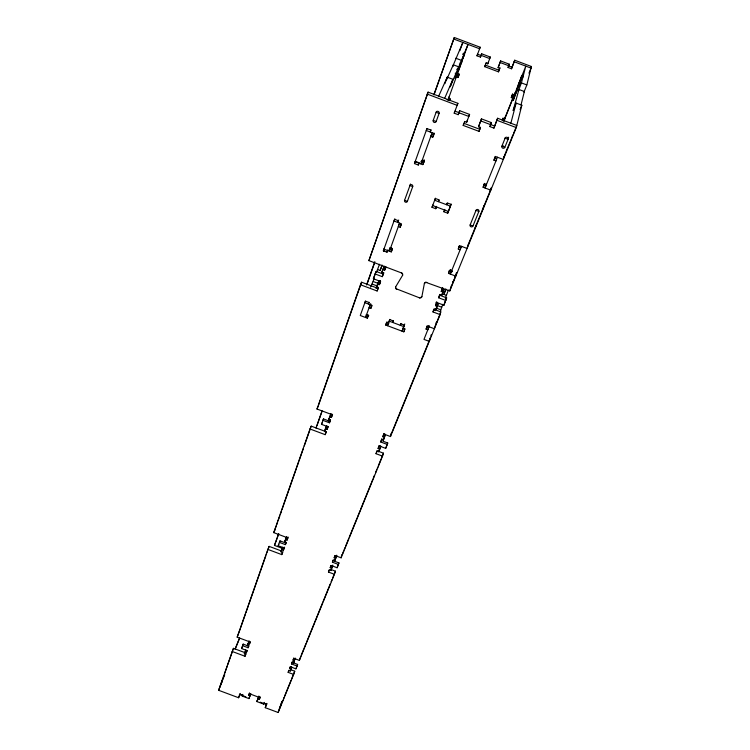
<?xml version="1.0" encoding="UTF-8"?>
<svg xmlns="http://www.w3.org/2000/svg" width="750" height="750" viewBox="0 0 750 750"><rect width="100%" height="100%" fill="white"/><g stroke="black" fill="none" stroke-linecap="round" stroke-linejoin="round"><path stroke-width="1.12" d="M450.778 269.887L450.244 271.491M266.653 703.828L265.266 707.691L278.156 712.5L293.653 674.419L288.15 672.366L288.9 670.509L290.278 671.025L291.028 669.159L289.65 668.653L290.4 666.778L295.922 668.85L297.066 666.038L291.525 663.966L292.284 662.091L293.672 662.606L294.431 660.722L293.044 660.197L293.803 658.303L299.372 660.384L334.425 574.284L328.463 572.062L329.344 569.888L330.834 570.441L331.706 568.256L330.216 567.703L331.097 565.509L337.087 567.75L338.428 564.459L332.419 562.209L333.309 560.006L334.809 560.569L335.709 558.356L334.2 557.794L335.091 555.562L341.128 557.822L382.528 456.131L376.031 453.703L377.072 451.116L378.694 451.725L379.744 449.137L378.113 448.528L379.163 445.922L385.688 448.359L387.281 444.45L380.738 441.994L381.797 439.369L383.428 439.988L384.497 437.344L382.856 436.734L383.916 434.091L390.497 436.547L440.138 314.616L440.812 309.684L442.903 304.275M458.906 112.725L468.844 116.456L469.584 114.413L459.694 110.691L458.175 114.675L454.209 113.184L457.894 103.331L428.1 92.128L368.906 260.616L402.028 273.131L402.684 275.138L395.625 286.903L395.775 288.6L419.794 297.947L421.847 296.831L424.378 283.472L425.644 282.272L449.775 290.944L516.281 127.575L521.822 105.206L516.131 103.069L513.131 110.55L518.944 89.484L524.363 91.519L520.988 105.028M523.931 92.147L526.838 84.947L531.394 66.497L514.716 60.225L511.519 68.784L508.069 67.491L509.222 64.162L500.616 60.928L498.094 67.725L499.819 68.372L498.478 71.841L484.725 66.666L485.297 65.091L499.003 70.247L498.478 71.841M424.359 283.556L425.269 282.403L426.872 282.356M421.884 296.663L420.984 297.787L419.4 297.834M507 149.297L504.459 155.55M504.075 156.487L503.316 159.441L495.478 156.497L493.969 160.247L495.928 160.978L496.528 158.766L494.587 158.034L495.244 156.394M508.622 137.194L508.069 139.341L505.097 138.225M510.853 123.234L516.131 103.069M518.944 89.484L518.222 91.284L521.409 82.903L525.806 66.141L518.325 84.909A1.397 1.369 -33.8 0 0 518.869 86.569M518.794 86.438L518.944 85.866M521.044 78.281L521.616 76.116L523.331 76.762M516.806 88.884L516.956 88.331M482.362 210.122L484.003 205.809L483.797 206.597M502.247 120.403L502.903 118.753L504.581 119.381L513.009 98.241L513.469 96.553L511.772 95.916L512.531 94.022M515.662 93.497L514.809 93.178L514.209 95.419L521.7 75.9A1.087 1.059 -39.6 0 1 522.394 75.272A1.594 1.556 -39.3 0 1 523.172 75.244M475.05 228.094L476.325 224.7M493.969 160.247L494.587 158.034M513.009 98.241L511.303 97.603L511.772 95.916M504.581 119.381L505.069 117.638L504.338 117.366M468.009 245.138L467.072 248.447L459.647 245.663L458.287 249.037L460.144 249.731L460.866 247.247L459.019 246.553L459.356 245.709M490.275 190.659L491.419 187.847L490.8 190.162L483.113 187.275L484.397 183.384M449.438 270.422L448.5 273.375L455.812 276.122L456.45 272.578M449.775 290.944L450.872 287.344M436.163 302.259L443.953 305.231L444.966 302.006M443.953 305.231L446.653 297.872L439.481 295.181L439.8 294.394M458.287 249.037L459.019 246.553M490.744 124.162L489.956 126.619L493.931 128.119L497.616 118.256L516.806 125.466L513.534 133.519M511.519 68.784L514.716 60.225M435.253 325.828L434.381 328.744L427.312 326.1L426.094 329.147L427.856 329.812L428.681 327.113L426.919 326.456L427.153 325.884M435.384 325.378L435.759 324.394M493.931 128.119L497.616 118.256M430.444 337.341L429.244 341.372L423.984 339.394L429.356 325.856M430.847 336.019L431.241 334.688M445.884 300.497L438.684 297.797L439.969 294.619L441.769 295.294L442.791 292.097M441.769 295.294L443.831 289.509L442.153 288.872M445.303 298.359L448.378 290.091M443.053 292.106L441.253 291.431L442.041 288.834M440.138 314.616L433.003 311.944L434.259 308.822L436.041 309.497L438.103 303.722L436.322 303.056L436.8 301.875M436.041 309.497L438.103 303.722M438.684 297.797L439.481 295.181M427.978 327.797L428.653 325.622M433.003 311.944L433.819 309.291L440.916 311.953L439.116 316.388M489.956 126.619L491.363 122.597L481.462 118.875L478.538 126.769L480.516 127.509L479.025 131.372L463.2 125.428L463.959 123.347L479.709 129.262L479.025 131.372M508.069 67.491L509.222 64.162M437.306 306.356L435.516 305.691L436.322 303.056M446.512 295.387L443.878 294.394L445.753 289.106M426.094 329.147L426.919 326.456M390.497 436.547L391.003 433.472M385.688 448.359L387.741 442.978L382.847 441.141L383.316 439.678L381.788 439.106M387.281 444.45L387.741 442.978M382.528 456.131L383.456 453.178L377.794 451.059M383.428 439.988L384.056 438.038M384.497 437.344L385.425 434.428L384 433.894M378.694 451.725L380.691 446.194L379.875 445.884M379.744 449.137L380.691 446.194M378.113 448.528L379.069 445.584M380.738 441.994L381.684 439.069M382.856 436.734L383.794 433.819M341.128 557.822L341.756 554.578M376.031 453.703L376.988 450.75M334.425 574.284L335.447 571.163L330.994 569.494M337.087 567.75L338.934 562.894L334.434 561.216L336.675 555.384M338.428 564.459L338.934 562.894M478.538 126.769L481.462 118.875M498.094 67.725L500.616 60.928M330.834 570.441L332.634 565.416M331.706 568.256L332.747 565.144M335.709 558.356L336.731 555.253M293.653 674.419L294.731 671.213L290.616 669.675M432.675 205.547L448.406 211.453L451.153 204.084M295.922 668.85L297.609 664.434L293.456 662.888L293.653 661.163M297.066 666.038L297.609 664.434M328.463 572.062L329.156 569.981M299.372 660.384L300.863 656.147M330.216 567.703L330.909 565.622M332.419 562.209L333.113 560.138M334.2 557.794L334.884 555.722M444.759 209.419L443.944 211.781L447.722 213.197L448.509 210.834M278.156 712.5L281.812 701.663M280.303 706.669L282.141 701.231M293.044 660.197L293.766 658.069M290.278 671.025L291.647 667.125M291.028 669.159L291.75 667.031M293.672 662.606L295.153 658.584M388.941 323.231L386.691 322.387L385.697 325.05L403.819 331.837L404.738 329.147L402.478 328.303M288.15 672.366L288.881 670.228M289.65 668.653L290.372 666.516M291.525 663.966L292.256 661.838M451.209 286.35L451.556 285.347M452.569 282.375L452.906 281.381M391.256 247.884L391.012 248.559L389.681 248.063M447.188 203.184L446.653 204.741L447.328 202.978L451.125 204.403L447.722 213.197M450.581 270.506L451.922 271.012M403.003 328.5L402.075 331.181L404.756 323.962M239.812 694.566L238.603 697.744L218.606 690.281L233.447 648.337L245.569 652.866M248.916 641.325L247.331 645.666L243.187 644.119L242.559 645.694L248.1 647.756L248.794 645.853L247.406 645.337L248.091 643.425L249.488 643.941L250.181 642.019L237.178 637.172L267.881 549.412L269.137 546.375L281.503 550.997M285.384 541.134L284.503 542.55L280.003 540.872L279.394 542.391L285.394 544.631L286.209 542.4L284.7 541.838L285.516 539.587L287.016 540.15L287.831 537.9L273.75 532.631L310.012 428.991L311.212 426.131L325.097 431.334M329.578 419.559L328.969 419.334L328.387 420.759L323.494 418.922L322.903 420.347L329.456 422.803L330.413 420.141L328.781 419.522L329.738 416.85L331.388 417.469L332.353 414.788L316.988 409.031L360.469 284.747L361.584 282.206L378.169 288.422L378.375 287.831M219.872 687.122L222.797 678.778M223.284 677.372L223.781 675.966M224.766 673.153L227.259 666.038M227.756 664.603L232.734 650.391M233.091 649.369L233.447 648.337M237.178 637.172L240.309 628.753M240.675 627.684L245.522 613.837M245.887 612.797L248.447 605.494M248.812 604.444L259.753 573.188M260.138 572.081L261.3 568.753M261.591 567.919L265.781 555.966M266.194 554.775L266.616 553.575M267.028 552.384L267.45 551.184M267.872 549.984L269.137 546.375M273.75 532.631L276.3 525.891M276.741 524.653L277.613 522.15M278.053 520.903L279.806 515.869M280.256 514.603L281.588 510.797M282.028 509.531L282.984 506.794M283.303 505.875L296.466 468.281M296.803 467.316L298.837 461.494M299.184 460.519L303.309 448.706M304.284 445.922L311.212 426.131M318.572 405.113L361.584 282.206M428.1 92.128L368.906 260.616M265.266 707.691L266.934 703.387M400.931 323.531L400.303 325.312L400.894 323.784L404.409 325.106L403.238 328.153L404.991 328.809L403.819 331.837M283.069 548.634L274.462 545.419L278.484 534.056M316.012 427.941L321.834 411.478M366.656 284.747L374.831 261.637M433.988 94.397L454.294 37.5L480.188 47.241L476.981 55.8L480.441 57.094L481.687 53.803L490.294 57.047L489.731 58.594L481.087 55.341L480.441 57.094M276.956 538.753L274.462 545.419M277.322 537.722L278.784 533.587M316.153 427.95L316.584 426.741M317.016 425.531L321.262 413.503M321.581 412.622L322.2 410.859M366.797 284.803L374.569 262.847M433.978 94.931L438.994 80.747M439.369 79.669L454.294 37.5M258.9 696.178L256.95 701.587L263.625 704.072L264.262 702.394M232.181 651.469L245.025 656.269L245.709 654.384L244.331 653.878L245.006 651.984L246.394 652.5L247.078 650.606L241.537 648.544L243.187 644.119M267.881 549.412L281.784 554.616L282.581 552.413L281.091 551.85L281.887 549.637L283.387 550.2L284.184 547.978L278.194 545.737L280.003 540.872M310.012 428.991L325.162 434.662L326.109 432.047L324.488 431.438L325.434 428.803L327.066 429.413L328.012 426.778L321.488 424.331L323.494 418.922M360.469 284.747L377.119 290.991L378.263 287.822L376.472 287.156L377.625 283.978L379.416 284.653L380.569 281.456L373.387 278.766L375.103 273.956L376.163 271.434L383.334 274.125L383.625 273.328M388.031 249.731L387 252.188L383.353 250.819L394.594 219.3L398.316 220.697L397.697 222.413L398.691 220.041M418.931 163.556L418.303 165.019L414.459 163.575L426.938 128.578L430.866 130.05L430.181 131.962L431.081 129.872M370.556 287.175L374.259 278.541M375.413 273.544L373.387 278.766M375.525 273.244L376.163 271.434M383.541 250.753L384.084 249.356M376.678 271.762L379.509 264.253M384.009 251.222L384.291 250.444M444.891 83.662L447.216 77.166L452.906 79.303L450.178 86.878L458.709 66.834L453.281 64.8L446.194 80.606M412.716 186.6L409.866 185.522A1.519 1.425 25.1 0 1 411.778 184.716A1.519 1.425 25.1 0 1 412.716 186.6L407.381 201.394A1.509 1.397 26.9 0 1 405.497 202.181A1.509 1.397 26.9 0 1 404.559 200.334L410.512 184.012M433.209 120.394L436.2 112.059A1.238 1.209 37.4 0 1 436.959 111.356A1.819 1.772 37.1 0 1 438.938 112.022L439.116 112.266A1.219 1.181 37 0 1 439.172 113.184L436.172 121.5A1.584 1.537 36.7 0 1 434.175 122.4A1.584 1.537 36.7 0 1 433.209 120.394L436.172 121.5M459.872 50.691L462.834 42.45L452.625 66.619L453.122 65.522M377.484 269.494L380.119 270.487L382.013 265.219M387 252.188L387.6 250.528M418.303 165.019L418.969 163.181M375.103 273.956L382.303 276.656L383.466 273.431L381.666 272.756L382.828 269.522L383.869 267.009L385.669 267.684L384.637 270.197L382.828 269.522M399.553 223.116L389.428 251.212L390.778 247.941L390.262 249.384M432.141 132.694L420.891 163.903L422.128 160.978L421.472 162.806M247.266 645.994L247.95 644.1L248.644 644.353M249.113 640.875L248.634 642.188L249.159 642.384M281.091 551.85L282.9 547.144M284.503 542.7L285.103 541.031M286.106 538.237L286.097 538.866M286.163 538.097L286.669 536.691M324.488 431.438L326.588 425.934L327.394 426.244M328.247 421.322L328.969 419.334M328.781 419.522L330.881 414.009L332.578 414.45M376.134 288.469L376.913 286.903M376.472 287.156L378.666 281.438L380.597 281.709M381.666 272.756L382.847 269.841M382.922 269.634L383.869 267.009M383.859 268.397L384.647 266.212M432.863 204.956L432 207.3L435.778 208.716L436.622 206.363M439.003 200.109L438.45 201.666L439.116 199.894L435.328 198.469L432 207.3M256.95 701.587L257.963 698.944L259.303 699.441L260.278 696.872M377.203 288.469L377.784 286.875L377.184 288.309L376.228 287.953M379.659 282.375L380.147 281.25M379.725 282.806L380.419 280.866M423.347 162.272L424.134 159.872L423.562 161.231M369.113 302.278L368.4 304.003L368.953 302.456L365.419 301.125L360.281 315.516L367.294 318.15L368.4 315.094L366.647 314.438M370.809 308.428L371.869 305.822L370.116 305.156L369.047 307.762L370.809 308.428L371.934 305.334L364.856 302.681L365.494 301.172M384.637 270.197L385.809 266.953M383.944 249.159L391.256 251.906L392.456 248.578L390.441 247.819M400.172 227.231L401.166 224.841L399.319 224.147L398.325 226.537L400.172 227.231L401.409 223.809L393.975 221.016L394.875 218.916M415.116 161.738L422.812 164.625L424.144 160.941L422.222 160.219M434.297 133.228L433.612 135.122L431.663 134.391L430.763 136.5L432.722 137.231L434.1 133.434L426.253 130.491L427.078 128.634M325.162 434.662L326.372 431.625M385.669 268.041L385.884 267.084M459.384 64.219A1.387 1.369 79.9 0 0 461.147 63.403L468.028 44.409L458.044 68.662L458.522 67.547M447.994 99.966L461.812 61.847A1.387 1.369 84.3 0 1 460.181 62.7M257.963 698.944L258.909 696.337M464.662 121.556L466.641 122.297L467.391 120.234M486.028 63.188L487.753 63.834L488.325 62.269M378.384 283.584L377.991 284.653M449.569 100.603L450.178 98.934L448.491 98.306L449.194 96.638M459.253 74.231L458.634 75.938L456.938 75.3L456.253 76.903L457.959 77.541L459.197 74.119L456.637 73.153M450.272 98.925L449.662 100.594L447.159 99.647M393.328 320.681L392.691 322.453L393.263 320.925L389.747 319.603L387.459 325.706L388.772 322.162M435.431 198.188L434.672 200.25L450.45 206.175M238.603 697.744L240 694.069M389.831 319.378L389.184 321.141L403.837 326.634M382.144 265.247L380.119 270.487M250.8 693.581L248.934 698.587L242.25 696.103L242.578 695.212L239.906 694.219L240.206 693.422M249.928 695.944L248.597 695.447L249.553 692.878M385.697 325.05L386.841 322.003L388.594 322.659M242.25 696.103L242.878 694.416M484.725 66.666L486.281 62.494M248.597 695.447L249.262 693.675L259.988 697.678L259.303 699.441M463.2 125.428L464.691 121.416M487.753 63.834L490.294 57.047M248.934 698.587L250.612 694.078M466.641 122.297L469.584 114.413M435.778 208.716L436.444 206.962M443.944 211.781L444.619 210.028M499.003 70.247L500.006 67.65M257.091 701.006L258.872 696.403M458.175 114.675L459.694 110.691M481.087 55.341L481.687 53.803M479.709 129.262L480.459 127.341M390.712 249.159L391.209 247.894M249.488 643.941L250.303 641.841M248.1 647.756L248.925 645.666M245.025 656.269L246.253 653.119M246.394 652.5L247.209 650.4M383.841 251.016L384.216 250.041M244.331 653.878L245.831 649.884M490.884 123.806L491.363 122.597M263.625 704.072L263.972 703.2L266.644 704.194M377.634 285.581L377.447 286.041L372.197 284.109M287.016 540.15L288.216 537.112M285.394 544.631L286.2 542.606M281.784 554.616L282.994 551.559M283.387 550.2L284.587 547.144M241.537 648.544L242.166 646.969M454.209 113.184L455.016 111.15L458.962 112.641M476.981 55.8L477.591 54.263L481.031 55.556M284.7 541.838L286.716 536.55M281.887 549.637L282.694 547.603M327.066 429.413L328.209 426.544M457.894 103.331L457.106 105.338L427.162 94.078M480.188 47.241L479.587 48.759L453.581 38.972M502.987 118.031L502.5 120.45M511.303 97.603L512.653 94.209L515.212 95.175M503.756 120.919L514.809 93.178M331.388 417.469L332.522 414.619M329.456 422.803L330.216 420.9M329.738 416.85L330.881 414.009M278.194 545.737L278.812 544.219M325.434 428.803L326.588 425.934M442.116 288.628L442.519 287.634M530.672 68.316L531.394 66.497M435.516 305.691L436.781 302.541M441.253 291.431L442.538 288.225M448.5 273.375L449.822 270.103L452.025 270.919M483.113 187.275L484.575 183.637L486.497 184.359M528.966 73.172L531 68.091L514.256 61.791M442.472 290.372L443.334 288.225M220.809 684.469L224.738 674.719M235.219 648.741L239.588 637.913M218.606 690.281L219.403 688.303M219.478 688.106L222.497 680.625M235.172 649.209L239.541 638.372M293.241 663.159L294 661.284M295.275 658.116L294.413 659.278M334.294 561.309L334.856 559.631M384.366 437.053L385.425 434.428M435.309 310.659L435.562 308.644M442.875 291.891L443.831 289.509M450.525 272.7L451.341 270.666L450.328 274.059L461.503 246.356L461.962 246.534M485.166 186.731L485.887 184.931L485.034 187.997L497.438 157.228M470.138 224.953L476.016 210.366A1.528 1.425 9.2 0 1 477.975 209.569A1.528 1.425 9.2 0 1 478.866 211.434L472.959 226.013A1.509 1.397 12.9 0 1 471.028 226.781A1.509 1.397 12.9 0 1 470.138 224.953L472.959 226.013M505.191 137.991A1.238 1.2 -3.5 0 1 505.988 137.297A1.819 1.762 -3.4 0 1 507.975 137.963L508.144 138.206A1.219 1.181 -3.7 0 1 508.172 139.106L504.844 147.309A1.584 1.528 1.2 0 1 502.791 148.181A1.584 1.528 1.2 0 1 501.891 146.194L505.191 137.991M443.878 294.394L445.978 289.219M367.294 318.15L368.363 315.516M520.087 109.472L521.822 105.206M366.6 314.897L365.541 317.494L370.434 304.022M380.053 281.981L380.391 281.166M382.303 276.656L383.334 274.125M383.353 273.909L383.681 273.113M379.416 284.653L380.456 282.103M377.119 290.991L378.169 288.422M436.144 323.438L436.688 322.106L436.097 322.875M455.634 275.55L456.206 274.125M456.375 273.722L456.788 272.709M468.347 244.294L489.956 191.456M490.163 190.678L491.259 187.978M507.384 148.35L511.584 138.309M511.762 137.597L512.925 134.728M279.244 709.275L281.381 704.025M281.878 702.797L282.947 700.163M283.519 698.756L284.119 697.294M284.738 695.766L291.056 680.241M291.459 679.247L294.731 671.213M301.284 655.116L303.825 648.853M304.256 647.803L305.972 643.584M306.403 642.525L310.603 632.212M311.016 631.181L314.391 622.894M314.822 621.844L317.381 615.553M317.803 614.503L322.566 602.812M323.006 601.734L330.197 584.062M331.144 581.737L332.091 579.394M332.569 578.231L334.003 574.706M334.481 573.525L335.447 571.163M342.628 553.5L343.622 551.062M344.119 549.844L345.113 547.388M345.619 546.159L348.637 538.744M349.144 537.497L357.178 517.753M357.553 516.834L358.678 514.069M359.053 513.15L360.178 510.375M360.553 509.447L371.306 483.038M371.7 482.072L372.872 479.184M373.266 478.219L374.438 475.322M375.553 472.594L376.669 469.847M377.231 468.478L377.784 467.1M378.347 465.722L381.178 458.775M381.741 457.378L383.456 453.178M391.847 432.544L430.059 338.644M435.544 325.172L435.9 324.3M436.256 323.428L436.706 322.312M436.969 321.675L437.325 320.794M437.541 320.25L438.947 316.809M445.087 301.716L445.688 300.234M445.931 299.644L446.653 297.872M450.525 288.337L450.9 287.428M451.116 286.913L451.697 285.469M451.988 284.756L452.4 283.753M452.578 283.312L453.159 281.869M453.459 281.147L453.9 280.059M454.041 279.703L455.409 276.347L454.884 276.675M455.784 275.419L456.169 274.491M467.775 245.963L468.844 243.328M504.675 155.269L503.888 157.219L503.4 157.041M507.075 149.391L507.872 147.422M391.256 251.906L392.269 249.441L389.531 248.419M321.488 424.331L322.069 422.897M369.994 306.066L370.856 303.956M382.847 274.641L383.738 272.475M377.625 283.978L378.666 281.438M423.488 162.366L424.322 160.388M422.812 164.625L423.741 162.431L420.863 161.353M316.988 409.031L318.188 406.209M432.722 137.231L433.612 135.122M457.959 77.541L458.634 75.938M383.353 250.819L384.394 248.363M459.666 67.397L459.891 66.872M460.247 64.416L460.481 63.891M463.556 56.662L464.438 54.609L462.722 53.963M444.656 98.353L452.906 79.303M414.459 163.575L415.416 161.381M438.694 96.112L447.216 77.166M450.759 269.869L450.338 270.816L452.006 271.444M395.663 286.828L395.587 288.263L396.741 289.341M402.562 275.381L402.647 273.919L401.475 272.831M249.281 695.091L250.116 695.4M239.372 694.397L245.869 696.825M260.259 702.188L266.588 704.55M390.084 247.819L391.088 248.194M449.269 270.825L451.997 271.847M383.803 250.013L384.488 250.266M379.088 280.997L380.034 281.344M436.256 302.428L436.884 302.662M373.191 281.531L378.422 283.491M436.809 305.381L441.703 307.219M436.209 308.109L440.784 309.825M376.791 286.884L377.569 287.184M433.734 309.516L435.319 310.116M366.178 314.7L368.775 315.675M329.784 419.634L330.394 419.869M379.134 448.594L379.641 448.781M274.997 529.612L275.503 529.8M500.1 62.494L508.744 65.747M508.547 65.906L511.988 67.2M455.747 58.209L461.166 60.253M521.409 82.903L526.838 84.947M520.472 83.906L518.766 83.259A1.387 1.359 -34.6 0 0 519.422 84.975M456.694 69.262L458.738 70.031M455.212 73.238L457.266 74.006M502.922 120.609L504.178 121.078M497.006 120.328L516.281 127.575M490.603 124.528L494.55 126.019M480.778 120.947L490.725 124.678M436.106 112.303L439.078 113.419M501.891 146.194L504.844 147.309M422.241 161.109L424.284 161.869M483.759 184.969L486.159 185.869M416.372 161.747L419.25 162.825M476.016 210.366L478.866 211.434M404.559 200.334L407.381 201.394M377.306 288.188A1.35 0.656 20 0 1 377.128 288.384M503.644 146.081A1.575 1.528 -1.3 0 1 503.109 145.875M463.069 54.403A1.594 1.575 85.7 0 1 463.753 54.994A1.087 1.069 86.2 0 1 463.866 55.931M522.872 76.884A1.603 1.566 -38.3 0 0 521.972 76.894A1.097 1.069 -38.7 0 0 521.259 77.522M464.522 54.394A1.069 1.05 87.3 0 0 464.475 53.578L464.344 53.353A1.594 1.566 86.9 0 0 463.847 52.931M379.134 282.122A1.341 0.647 20 0 1 379.369 282.356M434.166 310.134A1.35 0.656 21.7 0 1 433.884 309.9M521.372 78.478L513.234 100.359L521.372 78.478M456.412 75.009L455.147 78.516L463.35 56.662L456.412 75.009"/></g></svg>
